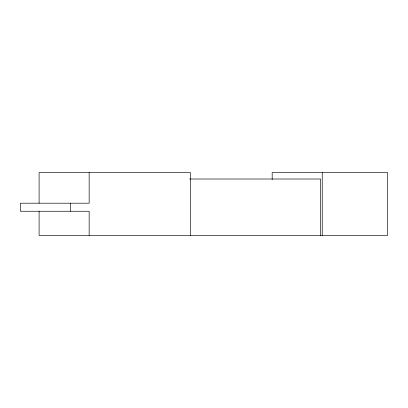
<?xml version="1.0" encoding="UTF-8"?>
<svg xmlns="http://www.w3.org/2000/svg" width="408" height="408" viewBox="0 0 408 408"><rect width="100%" height="100%" fill="white"/><g stroke="black" fill="none" stroke-linecap="round" stroke-linejoin="round"><path stroke-width="0.61" d="M189.715 179.01L320.576 179.01L320.576 235.436M322.233 172.564L322.233 235.436M272.177 179.551L272.177 172.564L387.6 172.564L387.6 235.436L39.097 235.436L39.097 211.252M190.327 235.436L190.327 172.564L39.097 172.564L39.097 203.194M89.158 172.564L89.158 203.194L20.4 203.194L20.4 211.252L89.158 211.252L89.158 235.436M70.457 203.194L70.457 211.252"/></g></svg>
